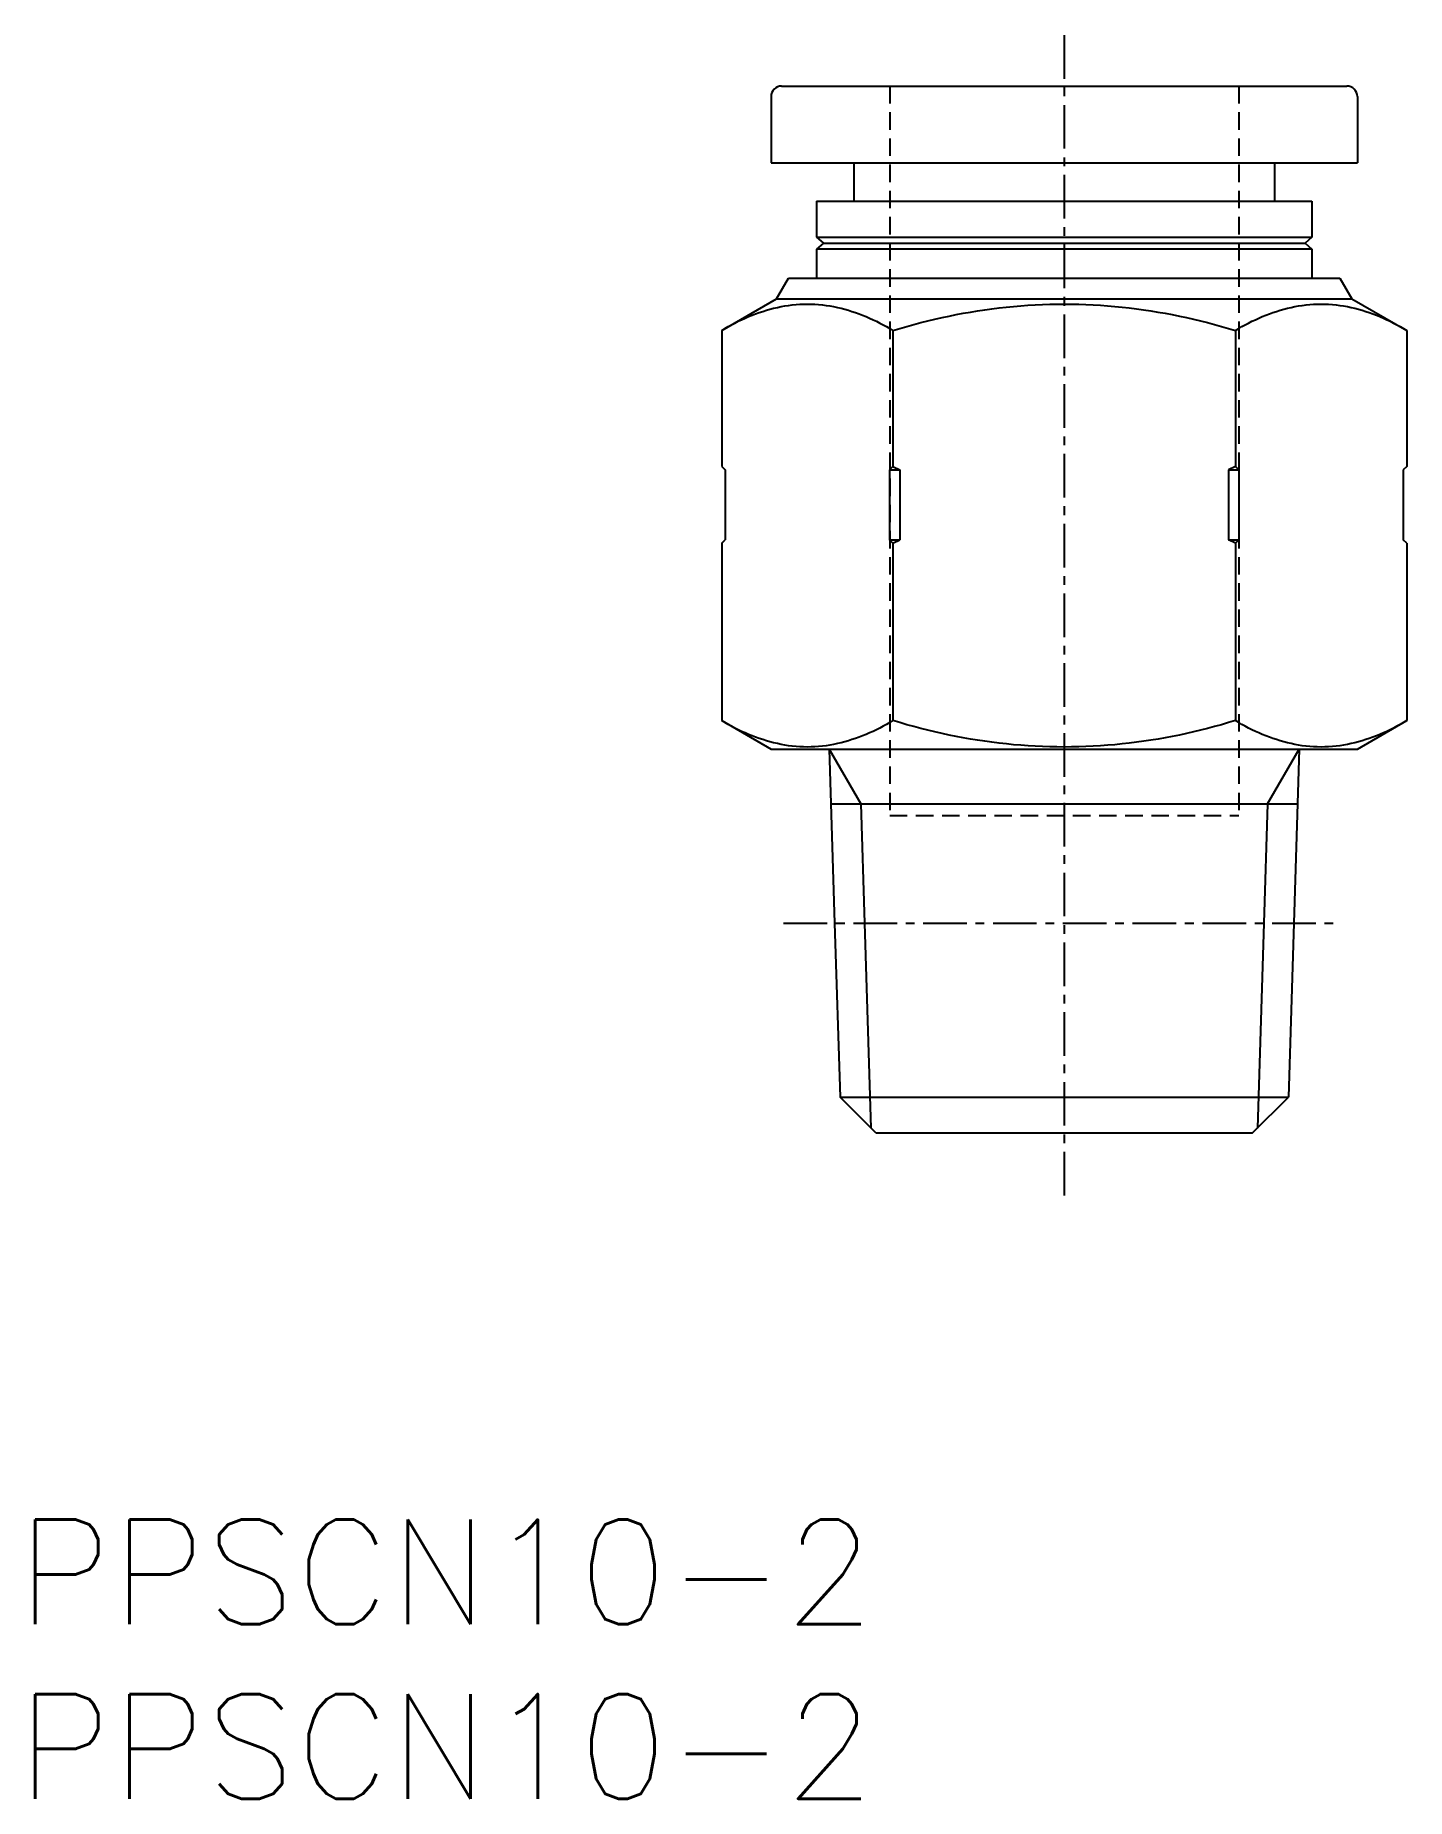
# Model space of a CAD drawing. Extents: x 0.5 to 39.8, y 0 to 50.5.
import ezdxf

# ---------------------------------------------------------------- set-up
doc = ezdxf.new("R2010")
doc.units = 0
doc.linetypes.add('CENTER', pattern=[2, 1.25, -0.25, 0.25, -0.25])
doc.linetypes.add('DASHED', pattern=[0.75, 0.5, -0.25])
doc.layers.get('0').update_dxf_attribs({"linetype": 'CONTINUOUS'})
doc.layers.add('CENTER', color=1, linetype='CENTER')
doc.styles.get("Standard").update_dxf_attribs({"font": 'txt.shx'})

# ---------------------------------------------------------------- blocks, each defined once
blk = doc.blocks.new('*U5')
at = {"color": 7, "linetype": 'CONTINUOUS'}
blk.add_text('PPSCN10-2', height=3, dxfattribs=at).set_placement((0, 0))
blk = doc.blocks.new('*U6')
at = {"color": 7, "linetype": 'CONTINUOUS'}
blk.add_text('PPSCN10-2', height=3, dxfattribs=at).set_placement((0, 5))

msp = doc.modelspace()

# ---------------------------------------------------------------- linework, layer by layer
at = {"color": 7, "linetype": 'CONTINUOUS'}
for p, q in [((21.9, 49.083), (38.1, 49.083)), ((21.6, 48.783), (21.6, 46.883)), ((38.4, 48.783), (38.4, 46.883)), ((21.6, 46.883), (38.4, 46.883)), ((23.975, 46.883), (23.975, 45.783)), ((36.025, 46.883), (36.025, 45.783)), ((22.9, 45.783), (22.9, 44.758)), ((22.9, 45.783), (37.1, 45.783)), ((37.1, 45.783), (37.1, 44.758)), ((22.9, 44.758), (23.1, 44.583)), ((22.9, 44.758), (37.1, 44.758)), ((23.1, 44.583), (22.9, 44.408)), ((23.1, 44.583), (36.9, 44.583)), ((37.1, 44.758), (36.9, 44.583)), ((36.9, 44.583), (37.1, 44.408)), ((37.1, 44.408), (22.9, 44.408)), ((22.9, 44.408), (22.9, 43.583)), ((37.1, 44.408), (37.1, 43.583)), ((21.754, 42.983), (22.1, 43.583)), ((22.1, 43.583), (37.9, 43.583)), ((37.9, 43.583), (38.246, 42.983)), ((20.185, 42.078), (21.754, 42.983)), ((21.754, 42.983), (38.246, 42.983)), ((38.246, 42.983), (39.815, 42.078)), ((20.185, 42.078), (20.185, 38.183)), ((25.093, 42.078), (25.093, 38.183)), ((34.907, 42.078), (34.907, 38.183)), ((39.815, 42.078), (39.815, 38.183)), ((20.185, 38.183), (20.285, 38.083)), ((20.285, 38.083), (20.285, 36.083)), ((25.093, 38.183), (24.993, 38.083)), ((24.993, 38.083), (24.993, 36.083)), ((24.993, 38.083), (25.293, 38.083)), ((25.093, 38.183), (25.293, 38.083)), ((25.293, 38.083), (25.293, 36.083)), ((34.907, 38.183), (34.707, 38.083)), ((34.707, 38.083), (35.007, 38.083)), ((34.707, 38.083), (34.707, 36.083)), ((34.907, 38.183), (35.007, 38.083)), ((35.007, 38.083), (35.007, 36.083)), ((39.815, 38.183), (39.715, 38.083)), ((39.715, 38.083), (39.715, 36.083)), ((20.185, 35.983), (20.285, 36.083)), ((20.185, 35.983), (20.185, 30.9)), ((25.093, 35.983), (24.993, 36.083)), ((24.993, 36.083), (25.293, 36.083)), ((25.093, 35.983), (25.293, 36.083)), ((25.093, 35.983), (25.093, 30.9)), ((34.907, 35.983), (34.707, 36.083)), ((34.707, 36.083), (35.007, 36.083)), ((34.907, 35.983), (35.007, 36.083)), ((34.907, 35.983), (34.907, 30.9)), ((39.815, 35.983), (39.715, 36.083)), ((39.815, 35.983), (39.815, 30.9)), ((20.185, 30.9), (21.6, 30.083)), ((38.4, 30.083), (39.815, 30.9)), ((21.6, 30.083), (38.4, 30.083)), ((23.266, 30.083), (23.421, 25.093)), ((23.266, 30.083), (24.171, 28.516)), ((35.829, 28.516), (36.734, 30.083)), ((36.734, 30.083), (36.578, 25.093)), ((23.315, 28.516), (36.685, 28.516)), ((24.171, 28.516), (24.277, 25.093)), ((35.829, 28.516), (35.722, 25.093)), ((23.421, 25.093), (23.577, 20.106)), ((24.277, 25.093), (24.461, 19.222)), ((35.722, 25.093), (35.539, 19.222)), ((36.578, 25.093), (36.423, 20.106)), ((24.6, 19.083), (23.577, 20.106)), ((23.577, 20.106), (36.423, 20.106)), ((35.4, 19.083), (36.423, 20.106)), ((24.6, 19.083), (35.4, 19.083))]:
    msp.add_line(p, q, dxfattribs=at)
at = {"color": 3, "linetype": 'DASHED'}
for p, q in [((25, 49.083), (25, 28.183)), ((35, 49.083), (35, 28.183)), ((25, 28.183), (35, 28.183))]:
    msp.add_line(p, q, dxfattribs=at)
at = {"color": 7, "linetype": 'CONTINUOUS'}
for points in [[(20.185, 42.078, -0.083554), (21.779, 42.74, -0.112982), (23.499, 42.74, -0.083554), (25.093, 42.078)], [(25.093, 42.078, -0.048743), (28.341, 42.749, -0.053024), (31.658, 42.749, -0.048748), (34.907, 42.078)], [(34.907, 42.078, -0.083554), (36.501, 42.74, -0.112983), (38.221, 42.74, -0.083553), (39.815, 42.078)], [(25.093, 30.9, -0.083554), (23.499, 30.238, -0.112983), (21.779, 30.238, -0.083553), (20.185, 30.9)], [(34.907, 30.9, -0.048743), (31.659, 30.229, -0.053024), (28.342, 30.229, -0.048748), (25.093, 30.9)], [(39.815, 30.9, -0.083554), (38.221, 30.238, -0.112983), (36.501, 30.238, -0.083553), (34.907, 30.9)]]:
    msp.add_lwpolyline(points, format="xyb", dxfattribs=at)
for centre, start, end in [((21.9, 48.783), 90, 180), ((38.1, 48.783), 0, 90)]:
    msp.add_arc(centre, 0.3, start, end, dxfattribs=at)
at = {"layer": 'CENTER', "color": 1, "linetype": 'CENTER'}
for p, q in [((30, 50.54), (30, 17.117)), ((21.96, 25.093), (37.867, 25.093))]:
    msp.add_line(p, q, dxfattribs=at)

# ---------------------------------------------------------------- block references
at = {"color": 7, "linetype": 'CONTINUOUS'}
for name in ['*U6', '*U5']:
    msp.add_blockref(name, (0, 0), dxfattribs=at)

doc.saveas('drawing.dxf')
